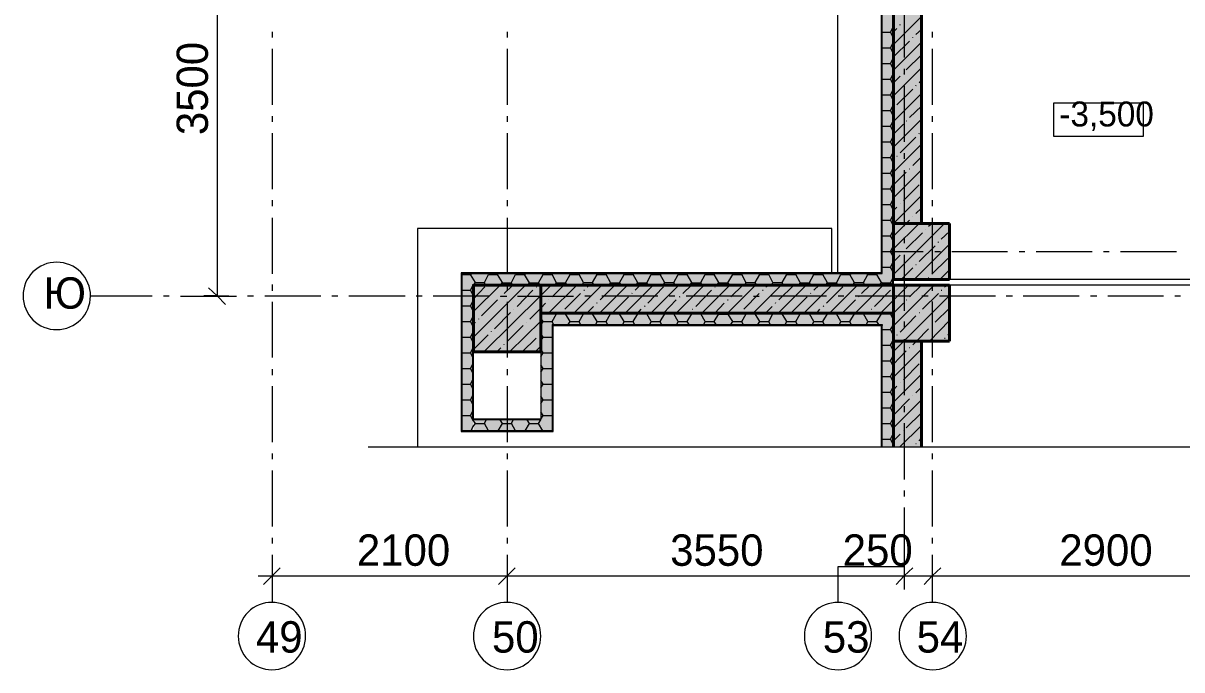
# Model space of a CAD drawing. Header units: millimetres. Extents: x -401725 to 250493, y 305116 to 802890.
# Drawn here: x -375106.458 to -375102.384, y 508969.675 to 508971.947 of the extents above; entities that cross this region are included whole.
import ezdxf

# ---------------------------------------------------------------- set-up
doc = ezdxf.new("R2010")
doc.units = ezdxf.units.MM
doc.layers.add('PDF _Геометрия', color=7, linetype='Continuous', true_color=0x1d1d1d)
doc.layers.add('PDF _Сплошная заливка', color=7, linetype='Continuous', true_color=0xffffff)
doc.layers.add('PDF _Текст', color=7, linetype='Continuous')

msp = doc.modelspace()

# ---------------------------------------------------------------- linework, layer by layer
at = {"layer": 'PDF _Геометрия', "color": 7, "lineweight": 9}
for points in [[(-375103.5947, 508975.8071), (-375103.5947, 508971.0704)], [(-375103.4415, 508971.0672), (-375103.4382, 508971.0672), (-375103.4382, 508975.807)], [(-375103.4414, 508975.8071), (-375103.4414, 508971.0706)], [(-375103.4379, 508971.0287), (-375103.3996, 508971.0287), (-375103.3996, 508975.8068)], [(-375103.398, 508971.0287), (-375103.398, 508971.0271), (-375103.398, 508975.8071)], [(-375105.823, 508972.3671), (-375105.7764, 508972.3671), (-375105.7764, 508970.9888)], [(-375103.2996, 508972.2087), (-375103.2996, 508971.2438)], [(-375103.3597, 508972.0238), (-375103.3597, 508971.8271)], [(-375105.583, 508971.9171), (-375105.583, 508971.897)], [(-375104.7563, 508971.9171), (-375104.7563, 508971.8971)], [(-375103.2613, 508971.9171), (-375103.2613, 508971.8971)], [(-375105.583, 508971.857), (-375105.583, 508971.6605)], [(-375104.7563, 508971.8571), (-375104.7563, 508971.6604)], [(-375103.2613, 508971.8571), (-375103.2613, 508971.6604)], [(-375103.3597, 508971.7871), (-375103.3597, 508971.7671)], [(-375103.3597, 508971.7271), (-375103.3597, 508971.5304)], [(-375102.8348, 508971.6672), (-375102.8348, 508971.5488)], [(-375102.8346, 508971.6671), (-375102.5197, 508971.6671), (-375102.5197, 508971.5488)], [(-375105.583, 508971.6204), (-375105.583, 508971.6003)], [(-375104.7563, 508971.6204), (-375104.7563, 508971.6004)], [(-375103.2613, 508971.6204), (-375103.2613, 508971.6004)], [(-375105.583, 508971.5603), (-375105.583, 508971.3638)], [(-375104.7563, 508971.5604), (-375104.7563, 508971.3637)], [(-375103.2613, 508971.5604), (-375103.2613, 508971.3638)], [(-375102.5197, 508971.5488), (-375102.8346, 508971.5488)], [(-375103.3597, 508971.4904), (-375103.3597, 508971.4704)], [(-375103.3597, 508971.4304), (-375103.3597, 508971.2338)], [(-375105.583, 508971.3255), (-375105.583, 508971.3038)], [(-375104.7563, 508971.3254), (-375104.7563, 508971.3037)], [(-375103.2613, 508971.3254), (-375103.2613, 508971.3037)], [(-375105.583, 508971.2638), (-375105.583, 508971.067)], [(-375104.7563, 508971.2637), (-375104.7563, 508971.0672)], [(-375103.2613, 508971.2637), (-375103.2613, 508971.0671)], [(-375103.6148, 508971.2255), (-375105.0714, 508971.2255)], [(-375105.0714, 508971.2254), (-375105.0714, 508970.4571)], [(-375103.6148, 508971.0705), (-375103.6148, 508971.2255)], [(-375103.2013, 508971.2437), (-375103.2013, 508971.0471)], [(-375103.3597, 508971.1938), (-375103.3597, 508971.1738)], [(-375103.4098, 508971.1455), (-375103.2931, 508971.1455)], [(-375103.3597, 508971.1337), (-375103.3597, 508970.9371)], [(-375103.253, 508971.1455), (-375103.2331, 508971.1455)], [(-375103.1932, 508971.1455), (-375102.9965, 508971.1455)], [(-375102.9564, 508971.1455), (-375102.9364, 508971.1455)], [(-375102.8964, 508971.1455), (-375102.6998, 508971.1455)], [(-375102.6597, 508971.1455), (-375102.6398, 508971.1455)], [(-375102.5997, 508971.1455), (-375102.4031, 508971.1455)], [(-375103.4414, 508971.0705), (-375104.9181, 508971.0705)], [(-375104.918, 508971.0704), (-375104.918, 508971.0671)], [(-375104.918, 508971.0671), (-375104.918, 508971.0288)], [(-375104.9147, 508971.0671), (-375103.4415, 508971.0671)], [(-375104.9147, 508971.0287), (-375104.9147, 508971.067)], [(-375105.583, 508971.0288), (-375105.583, 508971.0071)], [(-375104.918, 508971.0288), (-375104.918, 508971.0271)], [(-375104.918, 508971.0271), (-375104.918, 508970.5121)], [(-375104.9147, 508971.0271), (-375104.9147, 508971.0287)], [(-375104.9147, 508970.5155), (-375104.9147, 508971.0271)], [(-375104.8764, 508971.0271), (-375104.8764, 508971.0289)], [(-375104.8764, 508971.0288), (-375103.4415, 508971.0288)], [(-375104.8764, 508970.5538), (-375104.8764, 508971.0271)], [(-375104.8748, 508971.0272), (-375103.4415, 508971.0272)], [(-375104.8748, 508970.5555), (-375104.8748, 508971.027)], [(-375104.7563, 508971.0287), (-375104.7563, 508971.007)], [(-375104.6381, 508970.9288), (-375104.6381, 508971.0272), (-375104.6381, 508970.5555)], [(-375103.4382, 508971.0272), (-375103.4382, 508971.0289), (-375103.4415, 508971.0289)], [(-375103.4382, 508971.0272), (-375103.4415, 508971.0272)], [(-375103.4379, 508971.027), (-375103.3996, 508971.027)], [(-375102.0198, 508971.0272), (-375103.3998, 508971.0272)], [(-375103.3996, 508971.027), (-375103.3996, 508971.0287)], [(-375103.398, 508971.0287), (-375103.3996, 508971.0287)], [(-375103.398, 508971.0472), (-375102.0198, 508971.0472)], [(-375103.2613, 508971.0287), (-375103.2613, 508971.0071)], [(-375103.2015, 508971.0472), (-375102.2182, 508971.0472)], [(-375106.2229, 508970.9888), (-375106.0046, 508970.9888)], [(-375105.9649, 508970.9888), (-375105.9449, 508970.9888)], [(-375105.9047, 508970.9886), (-375105.708, 508970.9886)], [(-375105.7764, 508970.9887), (-375105.823, 508970.9887)], [(-375105.7766, 508970.9888), (-375105.7349, 508970.9888)], [(-375105.6698, 508970.9889), (-375105.6482, 508970.9889)], [(-375105.608, 508970.9887), (-375105.4113, 508970.9887)], [(-375105.3729, 508970.9887), (-375105.3513, 508970.9887)], [(-375105.313, 508970.9888), (-375105.1146, 508970.9888)], [(-375105.0762, 508970.9888), (-375105.0546, 508970.9888)], [(-375105.0163, 508970.9888), (-375104.8196, 508970.9888)], [(-375104.7796, 508970.9886), (-375104.7579, 508970.9886)], [(-375104.7197, 508970.9886), (-375104.523, 508970.9886)], [(-375104.4832, 508970.9888), (-375104.4632, 508970.9888)], [(-375104.423, 508970.9888), (-375104.2263, 508970.9888)], [(-375104.1865, 508970.9888), (-375104.1665, 508970.9888)], [(-375104.1264, 508970.9887), (-375103.9296, 508970.9887)], [(-375103.8896, 508970.9886), (-375103.8696, 508970.9886)], [(-375103.8296, 508970.9887), (-375103.633, 508970.9887)], [(-375103.5929, 508970.9887), (-375103.5729, 508970.9887)], [(-375103.5329, 508970.9887), (-375103.3363, 508970.9887)], [(-375103.2979, 508970.9887), (-375103.2763, 508970.9887)], [(-375103.2363, 508970.9887), (-375103.0396, 508970.9887)], [(-375103.0012, 508970.9887), (-375102.9796, 508970.9887)], [(-375102.9413, 508970.9887), (-375102.7446, 508970.9887)], [(-375102.7047, 508970.9887), (-375102.683, 508970.9887)], [(-375102.6447, 508970.9887), (-375102.448, 508970.9887)], [(-375102.4082, 508970.9889), (-375102.3882, 508970.9889)], [(-375105.583, 508970.9686), (-375105.583, 508970.7721)], [(-375104.7563, 508970.9687), (-375104.7563, 508970.772)], [(-375103.2613, 508970.9688), (-375103.2613, 508970.7721)], [(-375104.6381, 508970.9288), (-375104.6381, 508970.9288)], [(-375104.6381, 508970.9288), (-375104.6381, 508970.5555)], [(-375104.638, 508970.9287), (-375104.5979, 508970.9287)], [(-375104.598, 508970.9288), (-375104.5947, 508970.9288)], [(-375104.5946, 508970.9287), (-375104.5346, 508970.9287)], [(-375104.5347, 508970.9288), (-375104.5314, 508970.9288)], [(-375104.5312, 508970.9287), (-375103.3997, 508970.9287)], [(-375103.3996, 508970.9287), (-375103.398, 508970.9287)], [(-375103.398, 508970.9287), (-375103.3996, 508970.9287)], [(-375103.3996, 508970.9287), (-375103.3996, 508970.9287)], [(-375103.3996, 508970.9287), (-375103.3996, 508970.8887)], [(-375103.398, 508970.8887), (-375103.398, 508970.9287)], [(-375103.3597, 508970.8987), (-375103.3597, 508970.8771)], [(-375104.598, 508970.8887), (-375104.5947, 508970.8887)], [(-375104.5979, 508970.8886), (-375104.5979, 508970.5553)], [(-375104.5948, 508970.8855), (-375103.4415, 508970.8855)], [(-375104.5947, 508970.5554), (-375104.5947, 508970.8854)], [(-375104.5946, 508970.8887), (-375104.5346, 508970.8887)], [(-375104.5347, 508970.8889), (-375104.5314, 508970.8889)], [(-375104.5315, 508970.8889), (-375103.4382, 508970.8889)], [(-375103.4414, 508970.8855), (-375103.4414, 508970.4572)], [(-375103.4382, 508970.8889), (-375103.4382, 508970.8855)], [(-375103.4382, 508970.4572), (-375103.4382, 508970.8855)], [(-375103.3996, 508970.8887), (-375103.3996, 508970.8854)], [(-375103.3996, 508970.8887), (-375103.398, 508970.8887)], [(-375103.3996, 508970.4571), (-375103.3996, 508970.8854)], [(-375103.398, 508970.4571), (-375103.398, 508970.8854)], [(-375103.3597, 508970.8371), (-375103.3597, 508970.6404)], [(-375105.583, 508970.7321), (-375105.583, 508970.7104)], [(-375104.7563, 508970.7321), (-375104.7563, 508970.7103)], [(-375103.2613, 508970.7321), (-375103.2613, 508970.7104)], [(-375105.583, 508970.6721), (-375105.583, 508970.4754)], [(-375104.7563, 508970.672), (-375104.7563, 508970.4753)], [(-375103.2613, 508970.6721), (-375103.2613, 508970.4755)], [(-375103.3597, 508970.602), (-375103.3597, 508970.5805)], [(-375104.8748, 508970.5539), (-375104.8765, 508970.5539)], [(-375104.6381, 508970.5539), (-375104.6381, 508970.5555), (-375104.8748, 508970.5555)], [(-375104.6381, 508970.5539), (-375104.8748, 508970.5539)], [(-375104.5979, 508970.5553), (-375104.5979, 508970.5537)], [(-375104.5979, 508970.5537), (-375104.5979, 508970.5154)], [(-375104.5947, 508970.5538), (-375104.5947, 508970.5554)], [(-375104.5947, 508970.5155), (-375104.5947, 508970.5538)], [(-375103.3597, 508970.5422), (-375103.3597, 508970.3437)], [(-375104.918, 508970.5121), (-375104.9147, 508970.5121)], [(-375104.8764, 508970.5154), (-375104.9148, 508970.5154)], [(-375104.9148, 508970.5121), (-375104.8764, 508970.5121)], [(-375104.8748, 508970.5155), (-375104.8765, 508970.5155)], [(-375104.8765, 508970.5122), (-375104.8748, 508970.5122)], [(-375104.8747, 508970.5121), (-375104.5947, 508970.5121)], [(-375104.5979, 508970.5154), (-375104.8746, 508970.5154)], [(-375104.5947, 508970.5121), (-375104.5947, 508970.5155)], [(-375099.0049, 508970.4572), (-375105.245, 508970.4572)], [(-375105.583, 508970.4353), (-375105.583, 508970.4154)], [(-375104.7563, 508970.4354), (-375104.7563, 508970.4154)], [(-375103.2613, 508970.4354), (-375103.2613, 508970.4155)], [(-375105.583, 508970.3754), (-375105.583, 508970.1787)], [(-375104.7563, 508970.3753), (-375104.7563, 508970.1788)], [(-375103.2613, 508970.3753), (-375103.2613, 508970.1787)], [(-375103.3597, 508970.3053), (-375103.3597, 508970.2838)], [(-375103.3597, 508970.2454), (-375103.3597, 508970.0371)], [(-375105.583, 508970.1388), (-375105.583, 508970.1187)], [(-375104.7563, 508970.1387), (-375104.7563, 508970.1187)], [(-375103.2613, 508970.1388), (-375103.2613, 508970.1187)], [(-375105.583, 508970.0787), (-375105.583, 508969.9105)], [(-375104.7563, 508970.0788), (-375104.7563, 508969.9104)], [(-375103.2613, 508970.0788), (-375103.2613, 508969.9103)], [(-375105.583, 508970.0471), (-375105.583, 508970.0054), (-375105.583, 508969.957)], [(-375104.7563, 508970.047), (-375104.7563, 508970.0053), (-375104.7563, 508969.957)], [(-375103.593, 508970.0371), (-375103.593, 508969.9105)], [(-375103.3597, 508970.0371), (-375103.593, 508970.0371)], [(-375103.3597, 508970.0371), (-375103.3597, 508970.0055), (-375103.3597, 508969.9571)], [(-375103.2613, 508970.0471), (-375103.2613, 508970.0054), (-375103.2613, 508969.957)], [(-375105.6313, 508970.0053), (-375104.7563, 508970.0053)], [(-375104.7563, 508970.0055), (-375103.3597, 508970.0055)], [(-375103.5763, 508970.0053), (-375103.3496, 508970.0053)], [(-375103.3596, 508970.0054), (-375103.2613, 508970.0054)], [(-375103.3497, 508970.0054), (-375103.3097, 508970.0054)], [(-375103.2614, 508970.0055), (-375102.1198, 508970.0055)]]:
    msp.add_lwpolyline(points, dxfattribs=at)
at = {"layer": 'PDF _Геометрия', "color": 7, "lineweight": 40}
for points in [[(-375103.398, 508972.2087), (-375103.398, 508971.2437)], [(-375103.2996, 508971.2437), (-375103.2996, 508972.2087)], [(-375103.2013, 508971.2437), (-375103.3981, 508971.2437)], [(-375103.398, 508971.2437), (-375103.398, 508971.0471)], [(-375103.398, 508971.2437), (-375103.2996, 508971.2437)], [(-375103.2013, 508971.0471), (-375103.2013, 508971.2437)], [(-375104.6381, 508970.9288), (-375104.6381, 508971.0272), (-375104.8748, 508971.0272)], [(-375104.8748, 508970.7922), (-375104.6381, 508970.7922), (-375104.6381, 508971.0272)], [(-375104.8748, 508971.0271), (-375104.8748, 508970.7921)], [(-375104.6381, 508971.0272), (-375104.6381, 508971.0272)], [(-375104.6381, 508971.0272), (-375104.6381, 508971.0272)], [(-375104.5946, 508971.0271), (-375103.398, 508971.0271), (-375103.398, 508970.8304)], [(-375103.3981, 508971.0471), (-375103.2013, 508971.0471)], [(-375103.2013, 508971.0271), (-375103.3981, 508971.0271)], [(-375103.398, 508970.9287), (-375103.398, 508971.0271)], [(-375103.2013, 508970.8304), (-375103.2013, 508971.0271)], [(-375104.6381, 508970.9288), (-375104.6381, 508970.9288)], [(-375104.5946, 508970.9287), (-375104.5346, 508970.9287)], [(-375104.5346, 508970.9287), (-375104.5946, 508970.9287)], [(-375104.5314, 508970.9288), (-375104.5347, 508970.9288)], [(-375104.5346, 508970.9287), (-375103.398, 508970.9287)], [(-375103.3996, 508970.9287), (-375104.5312, 508970.9287)], [(-375103.3981, 508970.8304), (-375103.2013, 508970.8304)], [(-375103.398, 508970.8304), (-375103.398, 508970.4571)], [(-375103.2996, 508970.8304), (-375103.398, 508970.8304)], [(-375103.2996, 508970.4571), (-375103.2996, 508970.8304)]]:
    msp.add_lwpolyline(points, dxfattribs=at)
at = {"layer": 'PDF _Геометрия', "lineweight": 9}
for points in [[(-375103.398, 508971.8721), (-375103.2996, 508971.9704)], [(-375103.4381, 508971.9154), (-375103.408, 508971.9154)], [(-375103.408, 508971.9154), (-375103.3996, 508971.9304)], [(-375103.3996, 508971.9004), (-375103.408, 508971.9154)], [(-375103.398, 508971.9171), (-375103.3863, 508971.9287)], [(-375103.3746, 508971.9404), (-375103.3746, 508971.9421)], [(-375103.3196, 508971.9071), (-375103.2996, 508971.9254)], [(-375103.408, 508971.8604), (-375103.3996, 508971.8754)], [(-375103.3981, 508971.8288), (-375103.3415, 508971.8838)], [(-375103.398, 508971.7821), (-375103.2996, 508971.8804)], [(-375103.3298, 508971.8955), (-375103.3298, 508971.8972)], [(-375103.4381, 508971.8604), (-375103.408, 508971.8604)], [(-375103.3996, 508971.8454), (-375103.408, 508971.8604)], [(-375103.353, 508971.7837), (-375103.2996, 508971.8354)], [(-375103.4381, 508971.8054), (-375103.408, 508971.8054)], [(-375103.408, 508971.8054), (-375103.3996, 508971.8204)], [(-375103.3996, 508971.7904), (-375103.408, 508971.8054)], [(-375103.398, 508971.6921), (-375103.2996, 508971.7904)], [(-375103.4381, 508971.7504), (-375103.408, 508971.7504)], [(-375103.408, 508971.7504), (-375103.3996, 508971.7654)], [(-375103.3996, 508971.7354), (-375103.408, 508971.7504)], [(-375103.398, 508971.7371), (-375103.3746, 508971.7604)], [(-375103.3629, 508971.772), (-375103.3629, 508971.772)], [(-375103.3081, 508971.7387), (-375103.2996, 508971.7454)], [(-375103.408, 508971.6954), (-375103.3996, 508971.7104)], [(-375103.3864, 508971.6605), (-375103.3298, 508971.7155)], [(-375103.3198, 508971.7271), (-375103.3181, 508971.7288)], [(-375103.4381, 508971.6954), (-375103.408, 508971.6954)], [(-375103.3996, 508971.6804), (-375103.408, 508971.6954)], [(-375103.398, 508971.6021), (-375103.2996, 508971.7004)], [(-375103.4381, 508971.6404), (-375103.408, 508971.6404)], [(-375103.408, 508971.6404), (-375103.3996, 508971.6554)], [(-375103.3996, 508971.6254), (-375103.408, 508971.6404)], [(-375103.398, 508971.6488), (-375103.3963, 508971.6488)], [(-375103.3413, 508971.6154), (-375103.2996, 508971.6554)], [(-375103.4381, 508971.5854), (-375103.408, 508971.5854)], [(-375103.408, 508971.5854), (-375103.3996, 508971.6004)], [(-375103.3996, 508971.5704), (-375103.408, 508971.5854)], [(-375103.398, 508971.5121), (-375103.2996, 508971.6104)], [(-375103.398, 508971.5571), (-375103.3629, 508971.5921)], [(-375103.3532, 508971.6039), (-375103.3515, 508971.6039)], [(-375103.408, 508971.5304), (-375103.3996, 508971.5454)], [(-375103.3748, 508971.4921), (-375103.3197, 508971.5471)], [(-375103.3081, 508971.5588), (-375103.3064, 508971.5605)], [(-375103.4381, 508971.5304), (-375103.408, 508971.5304)], [(-375103.3996, 508971.5154), (-375103.408, 508971.5304)], [(-375103.398, 508971.4237), (-375103.2996, 508971.5221)], [(-375103.4381, 508971.4754), (-375103.408, 508971.4754)], [(-375103.408, 508971.4754), (-375103.3996, 508971.4904)], [(-375103.3996, 508971.4604), (-375103.408, 508971.4754)], [(-375103.398, 508971.4671), (-375103.398, 508971.4687)], [(-375103.3863, 508971.4804), (-375103.3847, 508971.4804)], [(-375103.3296, 508971.4471), (-375103.2996, 508971.4771)], [(-375103.4381, 508971.4204), (-375103.408, 508971.4204)], [(-375103.408, 508971.4204), (-375103.3996, 508971.4354)], [(-375103.3996, 508971.4054), (-375103.408, 508971.4204)], [(-375103.3981, 508971.3788), (-375103.3532, 508971.4238)], [(-375103.398, 508971.3337), (-375103.2996, 508971.4321)], [(-375103.3415, 508971.4355), (-375103.3398, 508971.4355)], [(-375103.408, 508971.3654), (-375103.3996, 508971.3804)], [(-375103.3631, 508971.3238), (-375103.3081, 508971.3788)], [(-375103.4381, 508971.3654), (-375103.408, 508971.3654)], [(-375103.3996, 508971.3504), (-375103.408, 508971.3654)], [(-375103.398, 508971.2437), (-375103.2996, 508971.3421)], [(-375103.4381, 508971.3104), (-375103.408, 508971.3104)], [(-375103.408, 508971.3104), (-375103.3996, 508971.3254)], [(-375103.3996, 508971.2954), (-375103.408, 508971.3104)], [(-375103.398, 508971.2887), (-375103.3863, 508971.3004)], [(-375103.3746, 508971.312), (-375103.3746, 508971.312)], [(-375103.3196, 508971.2787), (-375103.2996, 508971.2971)], [(-375103.408, 508971.2554), (-375103.3996, 508971.2704)], [(-375103.3298, 508971.2672), (-375103.3298, 508971.2672)], [(-375103.4381, 508971.2554), (-375103.408, 508971.2554)], [(-375103.3996, 508971.2404), (-375103.408, 508971.2554)], [(-375103.408, 508971.2004), (-375103.3996, 508971.2154)], [(-375103.3981, 508971.0638), (-375103.2181, 508971.2438)], [(-375103.3981, 508971.1988), (-375103.3532, 508971.2438)], [(-375103.398, 508971.1538), (-375103.3081, 508971.2438)], [(-375103.398, 508971.2437), (-375103.398, 508971.2437)], [(-375103.3532, 508971.2438), (-375103.3415, 508971.2555)], [(-375103.3081, 508971.2437), (-375103.2996, 508971.2521)], [(-375103.2847, 508971.2221), (-375103.2847, 508971.2221)], [(-375103.2747, 508971.2337), (-375103.263, 508971.2437)], [(-375103.2297, 508971.1887), (-375103.2013, 508971.2154)], [(-375103.4381, 508971.2004), (-375103.408, 508971.2004)], [(-375103.3996, 508971.1854), (-375103.408, 508971.2004)], [(-375103.3531, 508971.1538), (-375103.2964, 508971.2104)], [(-375103.2396, 508971.177), (-375103.2396, 508971.1787)], [(-375103.4381, 508971.1454), (-375103.408, 508971.1454)], [(-375103.408, 508971.1454), (-375103.3996, 508971.1604)], [(-375103.3996, 508971.1304), (-375103.408, 508971.1454)], [(-375103.3629, 508971.1437), (-375103.3629, 508971.1437)], [(-375103.3247, 508971.0471), (-375103.2013, 508971.1704)], [(-375103.3079, 508971.1104), (-375103.2513, 508971.1654)], [(-375103.408, 508971.0904), (-375103.3996, 508971.1054)], [(-375103.398, 508971.1087), (-375103.3746, 508971.1321)], [(-375103.3198, 508971.0988), (-375103.3181, 508971.0988)], [(-375103.2631, 508971.0655), (-375103.2065, 508971.1205)], [(-375104.9148, 508971.0638), (-375104.8848, 508971.0638)], [(-375104.8846, 508971.0637), (-375104.8813, 508971.067)], [(-375104.868, 508971.0355), (-375104.8846, 508971.0637)], [(-375104.8364, 508971.0355), (-375104.8215, 508971.0639)], [(-375104.8215, 508971.0639), (-375104.8233, 508971.0673)], [(-375104.8215, 508971.0639), (-375104.8215, 508971.0639)], [(-375104.8213, 508971.0639), (-375104.7897, 508971.0639)], [(-375104.7732, 508971.0356), (-375104.7899, 508971.0638)], [(-375104.7898, 508971.0638), (-375104.7865, 508971.0671)], [(-375104.7414, 508971.0356), (-375104.7264, 508971.0639)], [(-375104.7264, 508971.0639), (-375104.728, 508971.0672)], [(-375104.7264, 508971.0639), (-375104.7264, 508971.0639)], [(-375104.7263, 508971.0638), (-375104.6946, 508971.0638)], [(-375104.6781, 508971.0354), (-375104.6948, 508971.0638)], [(-375104.6947, 508971.0639), (-375104.6914, 508971.067)], [(-375104.6463, 508971.0354), (-375104.6297, 508971.0638)], [(-375104.6297, 508971.0638), (-375104.6331, 508971.0671)], [(-375104.6297, 508971.0638), (-375104.6297, 508971.0638)], [(-375104.6295, 508971.0638), (-375104.5979, 508971.0638)], [(-375104.583, 508971.0354), (-375104.598, 508971.0637)], [(-375104.5979, 508971.0637), (-375104.5963, 508971.0671)], [(-375104.5513, 508971.0354), (-375104.5346, 508971.0637)], [(-375104.5346, 508971.0636), (-375104.538, 508971.067)], [(-375104.5348, 508971.0637), (-375104.5031, 508971.0637)], [(-375104.5346, 508971.0636), (-375104.5346, 508971.0636)], [(-375104.4882, 508971.0356), (-375104.5032, 508971.0639)], [(-375104.5031, 508971.0639), (-375104.5015, 508971.0673)], [(-375104.4565, 508971.0355), (-375104.4398, 508971.0639)], [(-375104.4398, 508971.0639), (-375104.4432, 508971.0672)], [(-375104.4398, 508971.0639), (-375104.4398, 508971.0639)], [(-375104.4396, 508971.0637), (-375104.408, 508971.0637)], [(-375104.408, 508971.0639), (-375104.4064, 508971.067)], [(-375104.3931, 508971.0355), (-375104.408, 508971.0637)], [(-375104.3615, 508971.0354), (-375104.3447, 508971.0638)], [(-375104.3447, 508971.0638), (-375104.3481, 508971.067)], [(-375104.3447, 508971.0638), (-375104.3447, 508971.0638)], [(-375104.3446, 508971.0638), (-375104.313, 508971.0638)], [(-375104.3131, 508971.0638), (-375104.3097, 508971.0672)], [(-375104.2964, 508971.0354), (-375104.3131, 508971.0639)], [(-375104.2646, 508971.0354), (-375104.2497, 508971.0638)], [(-375104.2497, 508971.0638), (-375104.2513, 508971.067)], [(-375104.2497, 508971.0638), (-375104.2181, 508971.0638)], [(-375104.2497, 508971.0638), (-375104.2497, 508971.0638)], [(-375104.218, 508971.0636), (-375104.2146, 508971.067)], [(-375104.2013, 508971.0354), (-375104.2179, 508971.0638)], [(-375104.1699, 508971.0356), (-375104.1548, 508971.0638)], [(-375104.1548, 508971.0638), (-375104.1564, 508971.0672)], [(-375104.1548, 508971.0638), (-375104.1548, 508971.0638)], [(-375104.1547, 508971.0638), (-375104.1231, 508971.0638)], [(-375104.1232, 508971.0638), (-375104.1198, 508971.0672)], [(-375104.1065, 508971.0355), (-375104.1231, 508971.0638)], [(-375104.0748, 508971.0356), (-375104.0598, 508971.0639)], [(-375104.0598, 508971.0639), (-375104.0614, 508971.0671)], [(-375104.0598, 508971.0639), (-375104.0598, 508971.0639)], [(-375104.0597, 508971.0638), (-375104.028, 508971.0638)], [(-375104.0281, 508971.0638), (-375104.0247, 508971.0672)], [(-375104.0114, 508971.0355), (-375104.0281, 508971.0638)], [(-375103.9798, 508971.0354), (-375103.963, 508971.0638)], [(-375103.963, 508971.0638), (-375103.9665, 508971.0671)], [(-375103.963, 508971.0638), (-375103.963, 508971.0638)], [(-375103.9629, 508971.0636), (-375103.9313, 508971.0636)], [(-375103.9312, 508971.0636), (-375103.9296, 508971.0671)], [(-375103.9163, 508971.0353), (-375103.9312, 508971.0637)], [(-375103.8847, 508971.0355), (-375103.868, 508971.0637)], [(-375103.868, 508971.0637), (-375103.8714, 508971.067)], [(-375103.8682, 508971.0638), (-375103.8365, 508971.0638)], [(-375103.868, 508971.0637), (-375103.868, 508971.0637)], [(-375103.8215, 508971.0355), (-375103.8365, 508971.0639)], [(-375103.8364, 508971.0638), (-375103.8348, 508971.0672)], [(-375103.7898, 508971.0355), (-375103.7732, 508971.0638)], [(-375103.7732, 508971.0638), (-375103.7764, 508971.0672)], [(-375103.7732, 508971.0638), (-375103.7732, 508971.0638)], [(-375103.773, 508971.0638), (-375103.7414, 508971.0638)], [(-375103.7414, 508971.0638), (-375103.7397, 508971.0671)], [(-375103.7264, 508971.0355), (-375103.7414, 508971.0638)], [(-375103.6931, 508971.0355), (-375103.6781, 508971.0638)], [(-375103.6781, 508971.0638), (-375103.6797, 508971.0671)], [(-375103.6781, 508971.0638), (-375103.6781, 508971.0638)], [(-375103.678, 508971.0637), (-375103.6463, 508971.0637)], [(-375103.6297, 508971.0354), (-375103.6464, 508971.0638)], [(-375103.6463, 508971.0638), (-375103.643, 508971.0671)], [(-375103.5981, 508971.0354), (-375103.583, 508971.0637)], [(-375103.583, 508971.0637), (-375103.5846, 508971.0671)], [(-375103.5831, 508971.0638), (-375103.5515, 508971.0638)], [(-375103.583, 508971.0637), (-375103.583, 508971.0637)], [(-375103.5346, 508971.0354), (-375103.5514, 508971.0637)], [(-375103.5512, 508971.0637), (-375103.5479, 508971.067)], [(-375103.5031, 508971.0355), (-375103.4882, 508971.0639)], [(-375103.4882, 508971.0639), (-375103.4898, 508971.0672)], [(-375103.4882, 508971.0639), (-375103.4882, 508971.0639)], [(-375103.4881, 508971.0638), (-375103.4564, 508971.0638)], [(-375103.4564, 508971.0638), (-375103.4531, 508971.0672)], [(-375103.4398, 508971.0355), (-375103.4564, 508971.0638)], [(-375103.4381, 508971.0904), (-375103.408, 508971.0904)], [(-375103.3996, 508971.0754), (-375103.408, 508971.0904)], [(-375103.3698, 508971.0472), (-375103.3298, 508971.0872)], [(-375103.2747, 508971.0538), (-375103.273, 508971.0538)], [(-375103.2347, 508971.0471), (-375103.2013, 508971.0804)], [(-375104.8848, 508971.0087), (-375104.8764, 508971.0238)], [(-375104.8748, 508971.0238), (-375104.8715, 508971.0271)], [(-375104.8748, 508970.9788), (-375104.8348, 508971.0206)], [(-375104.8747, 508970.8437), (-375104.6914, 508971.0271)], [(-375104.8746, 508970.9337), (-375104.7813, 508971.0271)], [(-375104.8731, 508971.0288), (-375104.868, 508971.0355)], [(-375104.8682, 508971.0355), (-375104.8365, 508971.0355)], [(-375104.868, 508971.0355), (-375104.868, 508971.0355)], [(-375104.8332, 508971.029), (-375104.8365, 508971.0356)], [(-375104.7781, 508971.0289), (-375104.7732, 508971.0356)], [(-375104.7732, 508971.0356), (-375104.7732, 508971.0356)], [(-375104.773, 508971.0353), (-375104.7414, 508971.0353)], [(-375104.7666, 508970.9973), (-375104.7365, 508971.0271)], [(-375104.7381, 508971.0288), (-375104.7415, 508971.0354)], [(-375104.683, 508971.0287), (-375104.6781, 508971.0354)], [(-375104.6781, 508971.0354), (-375104.6781, 508971.0354)], [(-375104.678, 508971.0353), (-375104.6463, 508971.0353)], [(-375104.6547, 508971.0205), (-375104.6531, 508971.0205)], [(-375104.6414, 508971.0287), (-375104.6463, 508971.0354)], [(-375104.6382, 508970.9906), (-375104.6015, 508971.0271)], [(-375104.6113, 508970.9286), (-375104.5113, 508971.0271)], [(-375104.5981, 508970.9855), (-375104.5564, 508971.027)], [(-375104.5863, 508971.0287), (-375104.583, 508971.0354)], [(-375104.5831, 508971.0354), (-375104.5515, 508971.0354)], [(-375104.583, 508971.0354), (-375104.583, 508971.0354)], [(-375104.5463, 508971.0288), (-375104.5513, 508971.0354)], [(-375104.5213, 508970.9287), (-375104.423, 508971.0271)], [(-375104.4915, 508971.0288), (-375104.4882, 508971.0356)], [(-375104.4882, 508971.0356), (-375104.4882, 508971.0356)], [(-375104.4881, 508971.0355), (-375104.4564, 508971.0355)], [(-375104.4748, 508971.0204), (-375104.4681, 508971.0272)], [(-375104.4515, 508971.0289), (-375104.4565, 508971.0354)], [(-375104.4314, 508970.9288), (-375104.3331, 508971.0271)], [(-375104.4298, 508970.9755), (-375104.3782, 508971.0272)], [(-375104.3965, 508971.0287), (-375104.3931, 508971.0355)], [(-375104.3931, 508971.0355), (-375104.3931, 508971.0355)], [(-375104.3929, 508971.0354), (-375104.3613, 508971.0354)], [(-375104.3564, 508971.0287), (-375104.3614, 508971.0355)], [(-375104.3416, 508970.9288), (-375104.2431, 508971.0272)], [(-375104.3063, 508971.0088), (-375104.288, 508971.0271)], [(-375104.3014, 508971.0288), (-375104.2964, 508971.0354)], [(-375104.2964, 508971.0354), (-375104.2964, 508971.0354)], [(-375104.2963, 508971.0353), (-375104.2646, 508971.0353)], [(-375104.2613, 508971.0287), (-375104.2647, 508971.0355)], [(-375104.2614, 508970.9638), (-375104.2065, 508971.0204)], [(-375104.2512, 508970.9287), (-375104.1529, 508971.027)], [(-375104.2063, 508971.0288), (-375104.2013, 508971.0354)], [(-375104.2014, 508971.0355), (-375104.1698, 508971.0355)], [(-375104.2013, 508971.0354), (-375104.2013, 508971.0354)], [(-375104.1665, 508971.0288), (-375104.1699, 508971.0354)], [(-375104.1614, 508970.9288), (-375104.063, 508971.0271)], [(-375104.1382, 508970.9971), (-375104.1081, 508971.0271)], [(-375104.1115, 508971.0289), (-375104.1065, 508971.0355)], [(-375104.1065, 508971.0355), (-375104.1065, 508971.0355)], [(-375104.1064, 508971.0353), (-375104.0747, 508971.0353)], [(-375104.0714, 508971.0287), (-375104.0749, 508971.0355)], [(-375104.0713, 508970.9289), (-375103.9731, 508971.0271)], [(-375104.0263, 508971.0203), (-375104.0247, 508971.0203)], [(-375104.0164, 508971.0288), (-375104.0114, 508971.0355)], [(-375104.0114, 508971.0355), (-375104.0114, 508971.0355)], [(-375104.0112, 508971.0354), (-375103.9796, 508971.0354)], [(-375103.9815, 508970.9289), (-375103.8832, 508971.0272)], [(-375103.9747, 508971.0287), (-375103.9798, 508971.0354)], [(-375103.9697, 508970.9854), (-375103.928, 508971.0272)], [(-375103.9198, 508971.0287), (-375103.9163, 508971.0353)], [(-375103.9165, 508971.0355), (-375103.8848, 508971.0355)], [(-375103.9163, 508971.0353), (-375103.9163, 508971.0353)], [(-375103.8914, 508970.9287), (-375103.793, 508971.0271)], [(-375103.8796, 508971.0287), (-375103.8847, 508971.0354)], [(-375103.8464, 508971.0206), (-375103.8381, 508971.0272)], [(-375103.8247, 508971.0289), (-375103.8215, 508971.0355)], [(-375103.8215, 508971.0355), (-375103.8215, 508971.0355)], [(-375103.8213, 508971.0355), (-375103.7897, 508971.0355)], [(-375103.8031, 508970.9287), (-375103.7047, 508971.0271)], [(-375103.8015, 508970.9755), (-375103.7482, 508971.0272)], [(-375103.7848, 508971.0289), (-375103.7899, 508971.0355)], [(-375103.7297, 508971.0288), (-375103.7264, 508971.0355)], [(-375103.7264, 508971.0355), (-375103.7264, 508971.0355)], [(-375103.7263, 508971.0354), (-375103.693, 508971.0354)], [(-375103.7131, 508970.9288), (-375103.6148, 508971.0271)], [(-375103.6898, 508971.0288), (-375103.693, 508971.0355)], [(-375103.6779, 508971.0087), (-375103.6596, 508971.027)], [(-375103.6348, 508971.0288), (-375103.6297, 508971.0354)], [(-375103.6331, 508970.9638), (-375103.5765, 508971.0205)], [(-375103.6297, 508971.0354), (-375103.5979, 508971.0354)], [(-375103.6297, 508971.0354), (-375103.6297, 508971.0354)], [(-375103.6232, 508970.9289), (-375103.5249, 508971.0272)], [(-375103.5947, 508971.0287), (-375103.5979, 508971.0354)], [(-375103.5397, 508971.0287), (-375103.5346, 508971.0354)], [(-375103.5348, 508971.0355), (-375103.5031, 508971.0355)], [(-375103.5346, 508971.0354), (-375103.5346, 508971.0354)], [(-375103.5331, 508970.9287), (-375103.4347, 508971.0271)], [(-375103.5098, 508970.9971), (-375103.4798, 508971.0271)], [(-375103.4999, 508971.0289), (-375103.5031, 508971.0355)], [(-375103.4447, 508971.0288), (-375103.4398, 508971.0355)], [(-375103.4398, 508971.0355), (-375103.4382, 508971.0355)], [(-375103.4398, 508971.0355), (-375103.4398, 508971.0355)], [(-375103.4381, 508971.0354), (-375103.408, 508971.0354)], [(-375103.4031, 508971.0288), (-375103.4081, 508971.0355)], [(-375103.408, 508971.0354), (-375103.3996, 508971.0504)], [(-375103.3982, 508970.8838), (-375103.2548, 508971.0272)], [(-375103.3981, 508970.9738), (-375103.3447, 508971.0271)], [(-375103.398, 508971.0204), (-375103.3963, 508971.0204)], [(-375103.3413, 508970.9854), (-375103.2996, 508971.0271)], [(-375103.218, 508971.0204), (-375103.2097, 508971.0271)], [(-375104.9148, 508971.0088), (-375104.8848, 508971.0088)], [(-375104.8764, 508970.9938), (-375104.8848, 508971.0087)], [(-375104.8465, 508970.9188), (-375104.7897, 508970.9755)], [(-375104.8381, 508970.7922), (-375104.6381, 508970.9906)], [(-375104.778, 508970.9854), (-375104.778, 508970.9872)], [(-375104.7214, 508970.9522), (-375104.6664, 508971.0087)], [(-375104.6096, 508970.9753), (-375104.6096, 508970.9753)], [(-375104.553, 508970.9421), (-375104.498, 508970.9971)], [(-375104.4862, 508971.0088), (-375104.4846, 508971.0088)], [(-375104.3848, 508970.9305), (-375104.3298, 508970.9855)], [(-375104.3181, 508970.9973), (-375104.3165, 508970.9989)], [(-375104.2064, 508970.9288), (-375104.1614, 508970.9754)], [(-375104.1497, 508970.9854), (-375104.1481, 508970.9872)], [(-375104.0931, 508970.952), (-375104.038, 508971.0087)], [(-375103.9812, 508970.9754), (-375103.9796, 508970.9754)], [(-375103.9245, 508970.942), (-375103.8696, 508970.9971)], [(-375103.8579, 508971.0087), (-375103.8563, 508971.0087)], [(-375103.7564, 508970.9304), (-375103.7014, 508970.9855)], [(-375103.6897, 508970.9971), (-375103.6881, 508970.9988)], [(-375103.5781, 508970.9288), (-375103.5314, 508970.9754)], [(-375103.5213, 508970.9854), (-375103.5197, 508970.9871)], [(-375103.4648, 508970.9521), (-375103.408, 508971.0088)], [(-375103.443, 508970.9287), (-375103.398, 508970.9737)], [(-375103.3614, 508970.8304), (-375103.2013, 508970.9904)], [(-375103.3532, 508970.9755), (-375103.3515, 508970.9755)], [(-375103.2962, 508970.942), (-375103.2396, 508970.997)], [(-375103.2298, 508971.0089), (-375103.2282, 508971.0089)], [(-375104.9148, 508970.9538), (-375104.8848, 508970.9538)], [(-375104.8848, 508970.9537), (-375104.8764, 508970.9688)], [(-375104.8764, 508970.9388), (-375104.8848, 508970.9537)], [(-375104.8012, 508970.8737), (-375104.7446, 508970.9305)], [(-375104.7329, 508970.9421), (-375104.7329, 508970.9421)], [(-375104.6764, 508970.9071), (-375104.6381, 508970.9456)], [(-375104.6379, 508970.9454), (-375104.6213, 508970.9638)], [(-375104.5648, 508970.9305), (-375104.5648, 508970.9305)], [(-375104.4765, 508970.9288), (-375104.4531, 508970.9522)], [(-375104.4414, 508970.9638), (-375104.4398, 508970.9654)], [(-375104.2965, 508970.9288), (-375104.2847, 508970.9422)], [(-375104.273, 508970.9522), (-375104.2714, 508970.9538)], [(-375104.1163, 508970.9287), (-375104.1163, 508970.9304)], [(-375104.1046, 508970.9421), (-375104.103, 508970.9421)], [(-375104.0263, 508970.9287), (-375103.9929, 508970.9637)], [(-375103.9364, 508970.9306), (-375103.9348, 508970.9306)], [(-375103.848, 508970.9289), (-375103.8248, 508970.9521)], [(-375103.8131, 508970.9638), (-375103.8115, 508970.9656)], [(-375103.6679, 508970.9287), (-375103.6563, 508970.9421)], [(-375103.6447, 508970.9521), (-375103.643, 508970.9538)], [(-375103.4882, 508970.9288), (-375103.4882, 508970.9305)], [(-375103.4762, 508970.942), (-375103.4746, 508970.942)], [(-375103.398, 508970.9287), (-375103.3629, 508970.9637)], [(-375103.3081, 508970.9305), (-375103.3064, 508970.9305)], [(-375103.2514, 508970.897), (-375103.2013, 508970.9454)], [(-375104.9148, 508970.8988), (-375104.8848, 508970.8988)], [(-375104.8848, 508970.8987), (-375104.8764, 508970.9138)], [(-375104.8764, 508970.8838), (-375104.8848, 508970.8987)], [(-375104.8746, 508970.8888), (-375104.868, 508970.897)], [(-375104.8563, 508970.907), (-375104.8563, 508970.9088)], [(-375104.7482, 508970.7922), (-375104.6381, 508970.9004)], [(-375104.6881, 508970.8972), (-375104.6881, 508970.8972)], [(-375104.6297, 508970.8988), (-375104.638, 508970.9121)], [(-375104.638, 508970.8854), (-375104.6297, 508970.8988)], [(-375104.6297, 508970.8988), (-375104.6297, 508970.8988)], [(-375104.6295, 508970.8987), (-375104.5979, 508970.8987)], [(-375104.598, 508970.8987), (-375104.583, 508970.9254)], [(-375104.593, 508970.8887), (-375104.598, 508970.8988)], [(-375104.5979, 508970.8987), (-375104.5979, 508970.8987)], [(-375104.5979, 508970.8987), (-375104.5979, 508970.8987)], [(-375104.583, 508970.9254), (-375104.5846, 508970.9287)], [(-375104.5831, 508970.9255), (-375104.5515, 508970.9255)], [(-375104.583, 508970.9254), (-375104.583, 508970.9254)], [(-375104.5514, 508970.9254), (-375104.5498, 508970.9288)], [(-375104.5346, 508970.8986), (-375104.5513, 508970.9254)], [(-375104.5414, 508970.8887), (-375104.5346, 508970.8986)], [(-375104.5348, 508970.8988), (-375104.5031, 508970.8988)], [(-375104.5346, 508970.8986), (-375104.5346, 508970.8986)], [(-375104.5032, 508970.8989), (-375104.4882, 508970.9256)], [(-375104.498, 508970.8888), (-375104.5029, 508970.8987)], [(-375104.4882, 508970.9256), (-375104.4898, 508970.9288)], [(-375104.4882, 508970.9256), (-375104.4882, 508970.9256)], [(-375104.4881, 508970.9254), (-375104.4564, 508970.9254)], [(-375104.4398, 508970.8988), (-375104.4565, 508970.9255)], [(-375104.4564, 508970.9254), (-375104.4548, 508970.9288)], [(-375104.4448, 508970.8888), (-375104.4398, 508970.8988)], [(-375104.4398, 508970.8988), (-375104.4398, 508970.8988)], [(-375104.4396, 508970.8988), (-375104.408, 508970.8988)], [(-375104.4031, 508970.8888), (-375104.4081, 508970.8989)], [(-375104.408, 508970.8988), (-375104.3931, 508970.9254)], [(-375104.3931, 508970.9254), (-375104.3931, 508970.9288)], [(-375104.3931, 508970.9254), (-375104.3931, 508970.9254)], [(-375104.3929, 508970.9254), (-375104.3613, 508970.9254)], [(-375104.3447, 508970.8989), (-375104.3615, 508970.9255)], [(-375104.3613, 508970.9253), (-375104.3597, 508970.9287)], [(-375104.3497, 508970.8887), (-375104.3447, 508970.8989)], [(-375104.3447, 508970.8989), (-375104.3447, 508970.8989)], [(-375104.3446, 508970.8987), (-375104.313, 508970.8987)], [(-375104.3131, 508970.8988), (-375104.2964, 508970.9255)], [(-375104.3081, 508970.8888), (-375104.313, 508970.8988)], [(-375104.2964, 508970.9255), (-375104.298, 508970.9287)], [(-375104.2964, 508970.9255), (-375104.2964, 508970.9255)], [(-375104.2963, 508970.9254), (-375104.2646, 508970.9254)], [(-375104.2646, 508970.9254), (-375104.2646, 508970.9286)], [(-375104.2497, 508970.8987), (-375104.2646, 508970.9255)], [(-375104.2546, 508970.8887), (-375104.2497, 508970.8987)], [(-375104.2497, 508970.8988), (-375104.2181, 508970.8988)], [(-375104.2497, 508970.8987), (-375104.2497, 508970.8987)], [(-375104.213, 508970.8888), (-375104.218, 508970.8988)], [(-375104.2179, 508970.8987), (-375104.2013, 508970.9254)], [(-375104.2013, 508970.9255), (-375104.2029, 508970.9286)], [(-375104.2014, 508970.9254), (-375104.1698, 508970.9254)], [(-375104.2013, 508970.9255), (-375104.2013, 508970.9255)], [(-375104.1548, 508970.8989), (-375104.1699, 508970.9255)], [(-375104.1698, 508970.9256), (-375104.1682, 508970.9288)], [(-375104.1598, 508970.8889), (-375104.1548, 508970.8989)], [(-375104.1548, 508970.8989), (-375104.1548, 508970.8989)], [(-375104.1547, 508970.8987), (-375104.1231, 508970.8987)], [(-375104.1231, 508970.8988), (-375104.1065, 508970.9255)], [(-375104.1163, 508970.8887), (-375104.1229, 508970.8987)], [(-375104.1065, 508970.9255), (-375104.1081, 508970.9289)], [(-375104.1065, 508970.9255), (-375104.1065, 508970.9255)], [(-375104.1064, 508970.9254), (-375104.0747, 508970.9254)], [(-375104.0598, 508970.8988), (-375104.0748, 508970.9255)], [(-375104.0747, 508970.9254), (-375104.0731, 508970.9288)], [(-375104.0648, 508970.8888), (-375104.0598, 508970.8988)], [(-375104.0598, 508970.8988), (-375104.0598, 508970.8988)], [(-375104.0597, 508970.8988), (-375104.028, 508970.8988)], [(-375104.0281, 508970.8987), (-375104.0114, 508970.9255)], [(-375104.0215, 508970.8889), (-375104.0281, 508970.8987)], [(-375104.0114, 508970.9255), (-375104.013, 508970.9289)], [(-375104.0114, 508970.9255), (-375104.0114, 508970.9255)], [(-375104.0112, 508970.9253), (-375103.9796, 508970.9253)], [(-375103.963, 508970.8987), (-375103.9798, 508970.9255)], [(-375103.9796, 508970.9255), (-375103.978, 508970.9287)], [(-375103.9697, 508970.8888), (-375103.963, 508970.8987)], [(-375103.963, 508970.8987), (-375103.963, 508970.8987)], [(-375103.9629, 508970.8988), (-375103.9313, 508970.8988)], [(-375103.9264, 508970.8887), (-375103.9314, 508970.8988)], [(-375103.9312, 508970.8988), (-375103.9163, 508970.9254)], [(-375103.9163, 508970.9254), (-375103.9179, 508970.9288)], [(-375103.9165, 508970.9255), (-375103.8848, 508970.9255)], [(-375103.9163, 508970.9254), (-375103.9163, 508970.9254)], [(-375103.8848, 508970.9255), (-375103.8832, 508970.9289)], [(-375103.868, 508970.8988), (-375103.8847, 508970.9254)], [(-375103.8746, 508970.8887), (-375103.868, 508970.8988)], [(-375103.8682, 508970.8989), (-375103.8365, 508970.8989)], [(-375103.868, 508970.8988), (-375103.868, 508970.8988)], [(-375103.8365, 508970.8988), (-375103.8215, 508970.9254)], [(-375103.8313, 508970.8886), (-375103.8363, 508970.8987)], [(-375103.8215, 508970.9255), (-375103.8231, 508970.9289)], [(-375103.8215, 508970.9255), (-375103.8215, 508970.9255)], [(-375103.8213, 508970.9255), (-375103.7897, 508970.9255)], [(-375103.7732, 508970.8989), (-375103.7898, 508970.9254)], [(-375103.7897, 508970.9255), (-375103.7881, 508970.9287)], [(-375103.7782, 508970.8888), (-375103.7732, 508970.8989)], [(-375103.7732, 508970.8989), (-375103.7732, 508970.8989)], [(-375103.773, 508970.8988), (-375103.7414, 508970.8988)], [(-375103.7365, 508970.8889), (-375103.7415, 508970.8988)], [(-375103.7414, 508970.8989), (-375103.7264, 508970.9255)], [(-375103.7264, 508970.9255), (-375103.7264, 508970.9287)], [(-375103.7264, 508970.9255), (-375103.7264, 508970.9255)], [(-375103.7263, 508970.9254), (-375103.693, 508970.9254)], [(-375103.6781, 508970.8988), (-375103.6931, 508970.9254)], [(-375103.693, 508970.9254), (-375103.693, 508970.9287)], [(-375103.6831, 508970.8888), (-375103.6781, 508970.8988)], [(-375103.6781, 508970.8988), (-375103.6781, 508970.8988)], [(-375103.678, 508970.8988), (-375103.6463, 508970.8988)], [(-375103.6414, 508970.8889), (-375103.6465, 508970.8988)], [(-375103.6464, 508970.8988), (-375103.6297, 508970.9254)], [(-375103.6297, 508970.9254), (-375103.6313, 508970.9288)], [(-375103.6297, 508970.9254), (-375103.5979, 508970.9254)], [(-375103.6297, 508970.9254), (-375103.6297, 508970.9254)], [(-375103.583, 508970.8987), (-375103.5981, 508970.9254)], [(-375103.5979, 508970.9254), (-375103.5963, 508970.9287)], [(-375103.5881, 508970.8887), (-375103.583, 508970.8987)], [(-375103.5831, 508970.8988), (-375103.5515, 508970.8988)], [(-375103.583, 508970.8987), (-375103.583, 508970.8987)], [(-375103.5514, 508970.8987), (-375103.5346, 508970.9254)], [(-375103.5463, 508970.8887), (-375103.5514, 508970.8987)], [(-375103.5346, 508970.9254), (-375103.5363, 508970.9287)], [(-375103.5348, 508970.9255), (-375103.5031, 508970.9255)], [(-375103.5346, 508970.9254), (-375103.5346, 508970.9254)], [(-375103.5031, 508970.9255), (-375103.5015, 508970.9288)], [(-375103.4882, 508970.8989), (-375103.5031, 508970.9255)], [(-375103.4931, 508970.8889), (-375103.4882, 508970.8989)], [(-375103.4882, 508970.8989), (-375103.4882, 508970.8989)], [(-375103.4881, 508970.8988), (-375103.4564, 508970.8988)], [(-375103.4564, 508970.8988), (-375103.4398, 508970.9255)], [(-375103.4496, 508970.8887), (-375103.4563, 508970.8987)], [(-375103.4398, 508970.9255), (-375103.4415, 508970.9288)], [(-375103.4398, 508970.9255), (-375103.4398, 508970.9255)], [(-375103.4398, 508970.9254), (-375103.408, 508970.9254)], [(-375103.408, 508970.9254), (-375103.4064, 508970.9288)], [(-375103.3996, 508970.9104), (-375103.408, 508970.9254)], [(-375103.3748, 508970.8621), (-375103.3197, 508970.9188)], [(-375103.2713, 508970.8304), (-375103.2013, 508970.9021)], [(-375104.8848, 508970.8437), (-375104.8764, 508970.8588)], [(-375104.8747, 508970.8004), (-375104.8231, 508970.8522)], [(-375104.8115, 508970.8622), (-375104.8115, 508970.8638)], [(-375104.7565, 508970.8288), (-375104.6998, 508970.8855)], [(-375104.643, 508970.8521), (-375104.643, 508970.8521)], [(-375104.6297, 508970.8438), (-375104.638, 508970.857)], [(-375103.4381, 508970.8704), (-375103.408, 508970.8704)], [(-375103.408, 508970.8704), (-375103.398, 508970.8871)], [(-375103.3996, 508970.8554), (-375103.408, 508970.8704)], [(-375103.3863, 508970.8521), (-375103.3847, 508970.8521)], [(-375103.3164, 508970.8304), (-375103.2746, 508970.8737)], [(-375103.263, 508970.8854), (-375103.2613, 508970.8854)], [(-375103.2062, 508970.852), (-375103.2013, 508970.8571)], [(-375104.9148, 508970.8438), (-375104.8848, 508970.8438)], [(-375104.8764, 508970.8288), (-375104.8848, 508970.8437)], [(-375104.7664, 508970.8172), (-375104.7664, 508970.8187)], [(-375104.703, 508970.7921), (-375104.6547, 508970.8403)], [(-375104.6581, 508970.7922), (-375104.6381, 508970.8121)], [(-375104.638, 508970.8304), (-375104.6297, 508970.8438)], [(-375104.6297, 508970.8438), (-375104.6297, 508970.8438)], [(-375104.6295, 508970.8438), (-375104.5979, 508970.8438)], [(-375104.5979, 508970.8438), (-375104.5979, 508970.8438)], [(-375104.5979, 508970.8438), (-375104.5979, 508970.8438)], [(-375103.4381, 508970.8154), (-375103.408, 508970.8154)], [(-375103.408, 508970.8154), (-375103.3996, 508970.8304)], [(-375103.3996, 508970.8004), (-375103.408, 508970.8154)], [(-375103.398, 508970.8387), (-375103.398, 508970.8404)], [(-375103.398, 508970.7937), (-375103.3613, 508970.8304)], [(-375103.3298, 508970.8172), (-375103.3165, 508970.8305)], [(-375103.2182, 508970.8405), (-375103.2165, 508970.8405)], [(-375104.9148, 508970.7888), (-375104.8848, 508970.7888)], [(-375104.8848, 508970.7889), (-375104.8764, 508970.8038)], [(-375104.8764, 508970.7738), (-375104.8848, 508970.7889)], [(-375104.793, 508970.7922), (-375104.778, 508970.8071)], [(-375104.6297, 508970.7888), (-375104.638, 508970.8022)], [(-375104.638, 508970.7754), (-375104.6297, 508970.7888)], [(-375104.6297, 508970.7888), (-375104.6297, 508970.7888)], [(-375104.6295, 508970.7887), (-375104.5979, 508970.7887)], [(-375104.5979, 508970.7887), (-375104.5979, 508970.7887)], [(-375104.5979, 508970.7887), (-375104.5979, 508970.7887)], [(-375103.408, 508970.7605), (-375103.3996, 508970.7754)], [(-375103.3981, 508970.7489), (-375103.3532, 508970.7955)], [(-375103.398, 508970.7037), (-375103.2996, 508970.8021)], [(-375103.3415, 508970.8072), (-375103.3398, 508970.8072)], [(-375104.9148, 508970.7338), (-375104.8848, 508970.7338)], [(-375104.8848, 508970.7339), (-375104.8764, 508970.7487)], [(-375104.8764, 508970.7188), (-375104.8848, 508970.7339)], [(-375104.6297, 508970.7337), (-375104.638, 508970.7471)], [(-375104.638, 508970.7205), (-375104.6297, 508970.7337)], [(-375104.6297, 508970.7337), (-375104.6297, 508970.7337)], [(-375104.6295, 508970.7338), (-375104.5979, 508970.7338)], [(-375104.5979, 508970.7338), (-375104.5979, 508970.7338)], [(-375104.5979, 508970.7338), (-375104.5979, 508970.7338)], [(-375103.4381, 508970.7605), (-375103.408, 508970.7605)], [(-375103.3996, 508970.7453), (-375103.408, 508970.7604)], [(-375103.3631, 508970.6938), (-375103.3081, 508970.7505)], [(-375104.8848, 508970.6789), (-375104.8764, 508970.6937)], [(-375104.6297, 508970.6787), (-375104.638, 508970.6921)], [(-375103.4381, 508970.7054), (-375103.408, 508970.7054)], [(-375103.408, 508970.7054), (-375103.3996, 508970.7219)], [(-375103.3996, 508970.6904), (-375103.408, 508970.7054)], [(-375103.398, 508970.6153), (-375103.2996, 508970.7137)], [(-375104.9148, 508970.6788), (-375104.8848, 508970.6788)], [(-375104.8764, 508970.6638), (-375104.8848, 508970.6789)], [(-375104.638, 508970.6655), (-375104.6297, 508970.6787)], [(-375104.6297, 508970.6787), (-375104.6297, 508970.6787)], [(-375104.6295, 508970.6787), (-375104.5979, 508970.6787)], [(-375104.5979, 508970.6787), (-375104.5979, 508970.6787)], [(-375104.5979, 508970.6787), (-375104.5979, 508970.6787)], [(-375103.4381, 508970.6503), (-375103.408, 508970.6503)], [(-375103.408, 508970.6505), (-375103.3996, 508970.6671)], [(-375103.3996, 508970.6353), (-375103.408, 508970.6505)], [(-375103.398, 508970.6586), (-375103.3863, 508970.672)], [(-375103.3746, 508970.6836), (-375103.3746, 508970.6836)], [(-375103.3196, 508970.6488), (-375103.2996, 508970.6687)], [(-375104.9148, 508970.6238), (-375104.8848, 508970.6238)], [(-375104.8848, 508970.6239), (-375104.8764, 508970.6387)], [(-375104.8764, 508970.6088), (-375104.8848, 508970.6239)], [(-375104.6297, 508970.6239), (-375104.638, 508970.6371)], [(-375104.638, 508970.6104), (-375104.6297, 508970.6239)], [(-375104.6297, 508970.6239), (-375104.6297, 508970.6239)], [(-375104.6295, 508970.6236), (-375104.5979, 508970.6236)], [(-375104.5979, 508970.6236), (-375104.5979, 508970.6236)], [(-375104.5979, 508970.6236), (-375104.5979, 508970.6236)], [(-375103.408, 508970.5954), (-375103.3996, 508970.612)], [(-375103.3981, 508970.5705), (-375103.3415, 508970.6271)], [(-375103.398, 508970.5253), (-375103.2996, 508970.6237)], [(-375103.3298, 508970.6388), (-375103.3298, 508970.6388)], [(-375104.9148, 508970.5688), (-375104.8848, 508970.5688)], [(-375104.8848, 508970.5688), (-375104.8764, 508970.5837)], [(-375104.8764, 508970.5538), (-375104.8848, 508970.5688)], [(-375104.6297, 508970.5688), (-375104.638, 508970.582)], [(-375104.638, 508970.5554), (-375104.6297, 508970.5688)], [(-375104.6297, 508970.5688), (-375104.6297, 508970.5688)], [(-375104.6295, 508970.5687), (-375104.5979, 508970.5687)], [(-375104.5979, 508970.5687), (-375104.5979, 508970.5687)], [(-375104.5979, 508970.5687), (-375104.5979, 508970.5687)], [(-375103.4381, 508970.5955), (-375103.408, 508970.5955)], [(-375103.3996, 508970.5804), (-375103.408, 508970.5954)], [(-375103.353, 508970.5253), (-375103.2996, 508970.5787)], [(-375104.883, 508970.5154), (-375104.8764, 508970.5287)], [(-375104.868, 508970.5405), (-375104.8764, 508970.5538)], [(-375104.8764, 508970.5287), (-375104.868, 508970.5405)], [(-375104.8682, 508970.5404), (-375104.8365, 508970.5404)], [(-375104.868, 508970.5405), (-375104.868, 508970.5405)], [(-375104.8215, 508970.5154), (-375104.8364, 508970.5405)], [(-375104.8363, 508970.5403), (-375104.8297, 508970.5537)], [(-375104.7881, 508970.5155), (-375104.7732, 508970.5405)], [(-375104.7732, 508970.5405), (-375104.7814, 508970.5538)], [(-375104.7732, 508970.5405), (-375104.7732, 508970.5405)], [(-375104.773, 508970.5403), (-375104.7414, 508970.5403)], [(-375104.7415, 508970.5405), (-375104.7349, 508970.5538)], [(-375104.7264, 508970.5155), (-375104.7414, 508970.5405)], [(-375104.693, 508970.5154), (-375104.6781, 508970.5404)], [(-375104.6781, 508970.5404), (-375104.6863, 508970.5538)], [(-375104.6781, 508970.5404), (-375104.6781, 508970.5404)], [(-375104.678, 508970.5404), (-375104.6463, 508970.5404)], [(-375104.6464, 508970.5405), (-375104.6381, 508970.5539)], [(-375104.6313, 508970.5154), (-375104.6463, 508970.5405)], [(-375103.4381, 508970.5404), (-375103.408, 508970.5404)], [(-375103.408, 508970.5405), (-375103.3996, 508970.5571)], [(-375103.3996, 508970.5253), (-375103.408, 508970.5405)], [(-375103.3763, 508970.4571), (-375103.2996, 508970.5337)], [(-375103.4381, 508970.4855), (-375103.408, 508970.4855)], [(-375103.408, 508970.4854), (-375103.3996, 508970.502)], [(-375103.3996, 508970.4704), (-375103.408, 508970.4854)], [(-375103.398, 508970.4803), (-375103.3746, 508970.5037)], [(-375103.3629, 508970.5153), (-375103.3629, 508970.5153)], [(-375103.3081, 508970.4803), (-375103.2996, 508970.4888)], [(-375103.3314, 508970.4572), (-375103.3298, 508970.4588)], [(-375103.3198, 508970.4704), (-375103.3181, 508970.4704)]]:
    msp.add_lwpolyline(points, dxfattribs=at)
at = {"layer": 'PDF _Геометрия', "color": 7, "lineweight": 9}
for points in [[(-375106.3397, 508971.1071, 0.423138), (-375106.4581, 508970.9888, 0.417207), (-375106.3397, 508970.8704, 0.411846), (-375106.2214, 508970.9888, 0.417799)], [(-375105.5832, 508969.9121, 0.422223), (-375105.7016, 508969.7939, 0.417616), (-375105.5832, 508969.6756, 0.412129), (-375105.4648, 508969.7939, 0.416751)], [(-375104.7565, 508969.9122, 0.422506), (-375104.8748, 508969.7938, 0.417509), (-375104.7565, 508969.6755, 0.4125), (-375104.6381, 508969.7938, 0.417515)], [(-375103.5929, 508969.912, 0.422283), (-375103.7112, 508969.7937, 0.417114), (-375103.5929, 508969.6753, 0.411924), (-375103.4746, 508969.7937, 0.417112)], [(-375103.2598, 508969.9121, 0.422406), (-375103.3783, 508969.7939, 0.417178), (-375103.2598, 508969.6756, 0.4123), (-375103.1415, 508969.7939, 0.417549)]]:
    msp.add_lwpolyline(points, format="xyb", close=True, dxfattribs=at)
at = {"layer": 'PDF _Геометрия', "color": 7, "lineweight": 18}
for points in [[(-375105.7764, 508970.9887), (-375105.8065, 508971.0171)], [(-375105.7764, 508970.9887), (-375105.7463, 508970.9588)], [(-375105.5831, 508970.0055), (-375105.5547, 508970.0337)], [(-375104.7564, 508970.0055), (-375104.7281, 508970.0338)], [(-375103.3598, 508970.0054), (-375103.3298, 508970.0337)], [(-375103.2615, 508970.0056), (-375103.2315, 508970.0338)], [(-375105.583, 508970.0054), (-375105.613, 508969.9754)], [(-375104.7563, 508970.0053), (-375104.7864, 508969.9754)], [(-375103.3597, 508970.0055), (-375103.388, 508969.9754)], [(-375103.2613, 508970.0054), (-375103.2897, 508969.9753)]]:
    msp.add_lwpolyline(points, dxfattribs=at)
at = {"layer": 'PDF _Геометрия', "color": 7, "lineweight": 40}
for points in [[(-375104.638, 508971.027), (-375104.5979, 508971.027)], [(-375104.598, 508971.0272), (-375104.5947, 508971.0272)], [(-375104.5979, 508970.9287), (-375104.638, 508970.9287)], [(-375104.5947, 508970.9288), (-375104.598, 508970.9288)]]:
    msp.add_lwpolyline(points, close=True, dxfattribs=at)
at = {"layer": 'PDF _Геометрия', "color": 7, "lineweight": 9}
for points in [[(-375103.4382, 508971.0272), (-375103.4415, 508971.0272)], [(-375103.398, 508971.0271), (-375103.3996, 508971.0271)], [(-375103.398, 508970.8887), (-375103.398, 508970.8854)]]:
    msp.add_lwpolyline(points, close=True, dxfattribs=at)
at = {"layer": 'PDF _Сплошная заливка', "lineweight": 5, "transparency": 33554559}
for points in [[(-375103.4379, 508975.8104), (-375103.3996, 508975.8104), (-375103.4379, 508971.0289), (-375103.3996, 508971.0289)], [(-375103.398, 508972.2087), (-375103.2996, 508972.2087), (-375103.398, 508971.2438), (-375103.2996, 508971.2438)], [(-375103.3981, 508971.2437), (-375103.2013, 508971.2437), (-375103.3981, 508971.0471), (-375103.2013, 508971.0471)], [(-375104.9148, 508971.0672), (-375103.4382, 508971.0672), (-375104.9148, 508971.0289), (-375103.4382, 508971.0289)], [(-375104.9148, 508971.0289), (-375104.8764, 508971.0289), (-375104.9148, 508970.5154), (-375104.8764, 508970.5154)], [(-375104.8748, 508971.0272), (-375104.6381, 508971.0272), (-375104.8748, 508970.7922), (-375104.6381, 508970.7922)], [(-375104.638, 508971.0271), (-375103.398, 508971.0271), (-375104.638, 508970.9287), (-375103.398, 508970.9287)], [(-375103.3981, 508971.0271), (-375103.2013, 508971.0271), (-375103.3981, 508970.8304), (-375103.2013, 508970.8304)], [(-375104.638, 508970.9287), (-375104.5979, 508970.9287), (-375104.638, 508970.5537), (-375104.5979, 508970.5537)], [(-375104.598, 508970.9287), (-375103.3997, 508970.9287), (-375104.598, 508970.8887), (-375103.3997, 508970.8887)], [(-375103.4379, 508970.8887), (-375103.3996, 508970.8887), (-375103.4379, 508970.4571), (-375103.3996, 508970.4571)], [(-375103.398, 508970.8304), (-375103.2996, 508970.8304), (-375103.398, 508970.4571), (-375103.2996, 508970.4571)], [(-375104.8746, 508970.5537), (-375104.5979, 508970.5537), (-375104.8746, 508970.5154), (-375104.5979, 508970.5154)]]:
    msp.add_solid(points, dxfattribs=at)

# ---------------------------------------------------------------- texts
at = {"layer": 'PDF _Текст', "insert": (-375105.8626, 508971.5539), "char_height": 0.11009, "attachment_point": 4, "rotation": 90, "style": ''}
msp.add_mtext('3500', dxfattribs=at)
at = {"layer": 'PDF _Текст', "attachment_point": 4, "style": ''}
for s, insert, char_height in [('-3,500', (-375102.8147, 508971.6199), 0.08768), ('Ю', (-375106.3864, 508970.9984), 0.1103), ('2100', (-375105.2847, 508970.0951), 0.11034), ('3550', (-375104.1831, 508970.0951), 0.11034), ('250', (-375103.5764, 508970.0951), 0.11034), ('2900', (-375102.8148, 508970.0951), 0.11034), ('49', (-375105.6397, 508969.7901), 0.11034), ('50', (-375104.8097, 508969.7901), 0.11034), ('53', (-375103.6464, 508969.7901), 0.11034), ('54', (-375103.3164, 508969.7901), 0.11034)]:
    msp.add_mtext(s, dxfattribs=dict(at, insert=insert, char_height=char_height))

doc.saveas('drawing.dxf')
